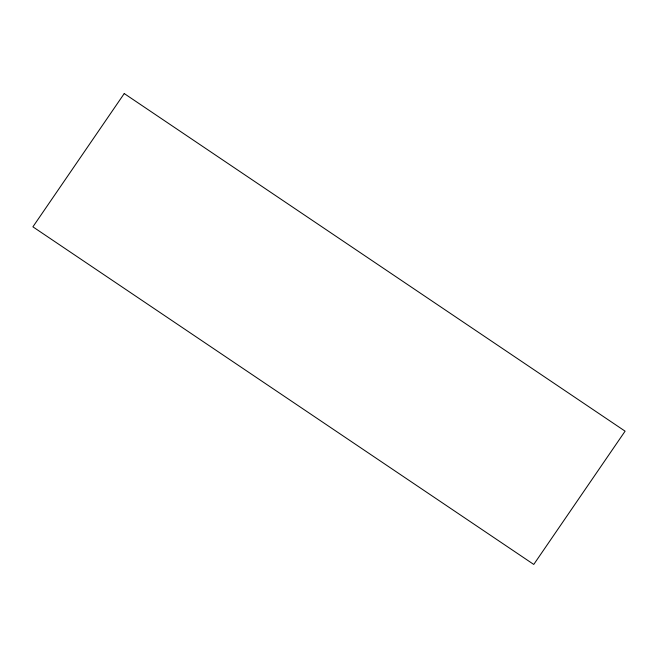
<?xml version="1.0" encoding="UTF-8"?>
<svg xmlns="http://www.w3.org/2000/svg" width="658" height="658" viewBox="0 0 658 658"><rect width="100%" height="100%" fill="white"/><g stroke="black" fill="none" stroke-linecap="round" stroke-linejoin="round"><path stroke-width="0.99" d="M124.239 93.559L32.9 226.829L533.761 564.441L625.1 431.171L124.239 93.559"/></g></svg>
